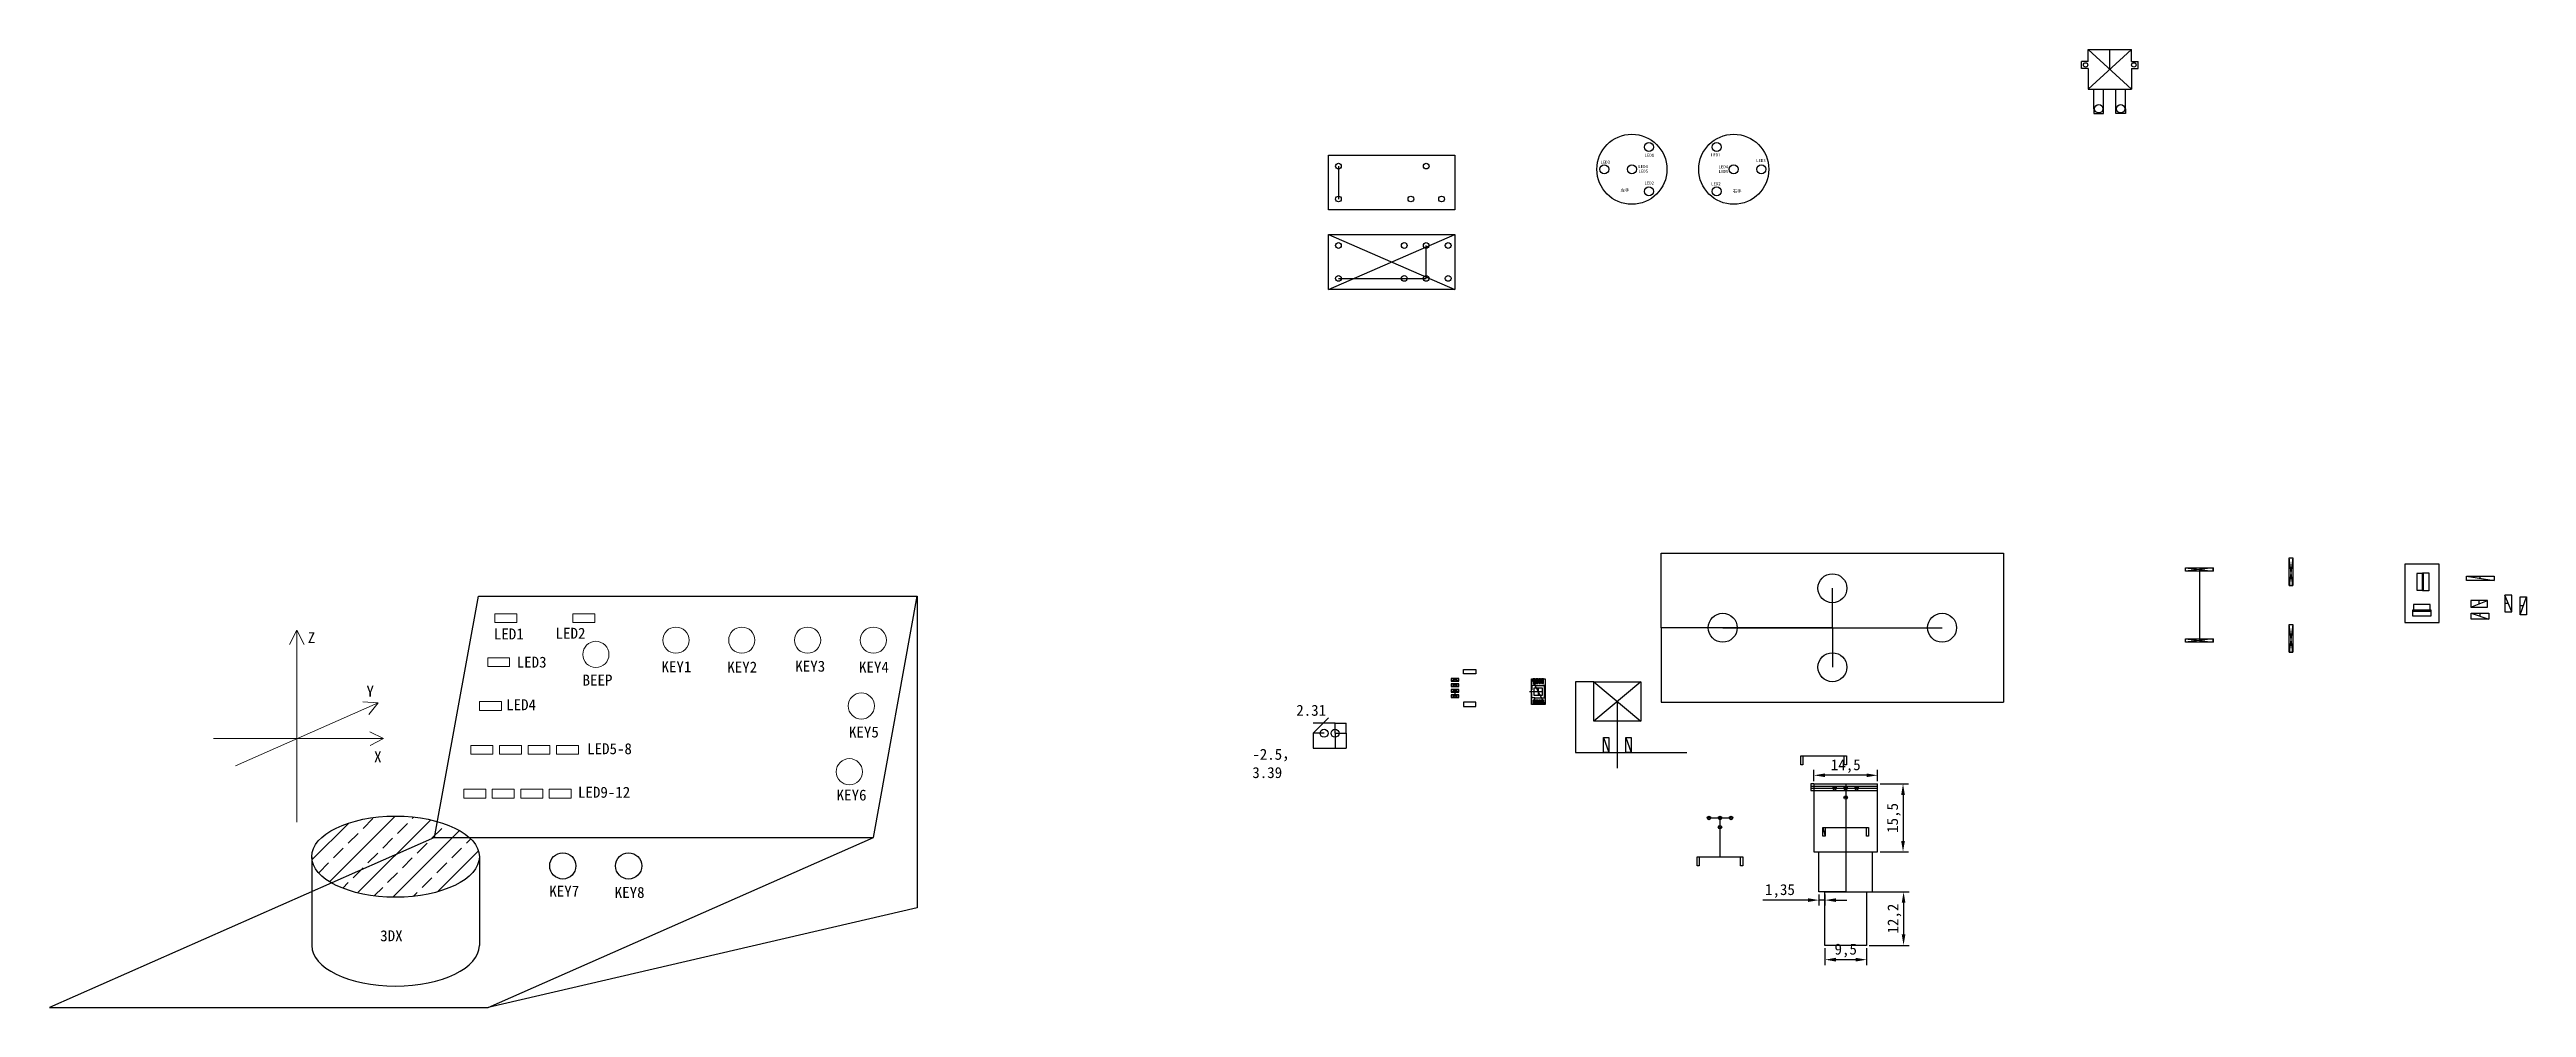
# Model space of a CAD drawing. Header units: millimetres. Extents: x 1219 to 3062, y 545 to 1428.
# Drawn here: x 1219 to 1784, y 545 to 764 of the extents above; entities outside this region: 1.
import ezdxf

# ---------------------------------------------------------------- set-up
doc = ezdxf.new("R2010")
doc.units = ezdxf.units.MM
doc.styles.get("Standard").update_dxf_attribs({"font": ''})
doc.styles.get('Standard').set_extended_font_data('SimSun')
doc.dimstyles.new('ISO-25', dxfattribs={"dimtxt": 2.5, "dimasz": 2.5, "dimexe": 1.25, "dimexo": 0.625, "dimtad": 1, "dimdec": 4, "dimtxsty": 'Standard', "dimcen": 2.5, "dimadec": 0, "dimazin": 0, "dimtfac": 1, "dimtdec": 4, "dimtmove": 0, "dimatfit": 3, "dimfxl": 1, "dimarcsym": 0})

# ---------------------------------------------------------------- blocks, each defined once
blk = doc.blocks.new('A$C2B7D0492')
for p, q in [((0.85, 0.3), (-0.85, -0.3)), ((0.85, -0.3), (-0.85, 0.3))]:
    blk.add_line(p, q)
blk.add_lwpolyline([(-0.85, -0.3), (0.85, -0.3), (0.85, 0.3), (-0.85, 0.3)], close=True)
blk = doc.blocks.new('*D9')
at = {"color": 0, "lineweight": -2, "transparency": 16777216}
for p, q in [((1636.73, 596.11), (1643.17, 596.11)), ((1641.92, 593.61), (1641.92, 583.11)), ((1636.73, 580.61), (1643.17, 580.61))]:
    blk.add_line(p, q, dxfattribs=at)
at = {"color": 0, "lineweight": -3, "transparency": 16777216}
for points in [[(1641.5, 593.61), (1642.34, 593.61), (1641.92, 596.11)], [(1641.5, 583.11), (1642.34, 583.11), (1641.92, 580.61)]]:
    blk.add_solid(points, dxfattribs=at)
at = {"layer": 'Defpoints', "color": 0, "lineweight": -3, "transparency": 16777216}
for p in [(1636.11, 596.11), (1636.11, 580.61), (1641.92, 580.61)]:
    blk.add_point(p, dxfattribs=at)
at = {"color": 0, "lineweight": -3, "transparency": 16777216, "insert": (1639.84, 588.36), "char_height": 2.5, "attachment_point": 5, "rotation": 90}
blk.add_mtext('15,5', dxfattribs=at)
blk = doc.blocks.new('*D10')
at = {"color": 0, "lineweight": -2, "transparency": 16777216}
for p, q in [((1621.61, 596.74), (1621.61, 599.33)), ((1636.11, 596.74), (1636.11, 599.33)), ((1633.61, 598.08), (1624.11, 598.08))]:
    blk.add_line(p, q, dxfattribs=at)
at = {"color": 0, "lineweight": -3, "transparency": 16777216}
for points in [[(1624.11, 598.5), (1624.11, 597.67), (1621.61, 598.08)], [(1633.61, 598.5), (1633.61, 597.67), (1636.11, 598.08)]]:
    blk.add_solid(points, dxfattribs=at)
at = {"layer": 'Defpoints', "color": 0, "lineweight": -3, "transparency": 16777216}
for p in [(1621.61, 598.08), (1621.61, 596.11), (1636.11, 596.11)]:
    blk.add_point(p, dxfattribs=at)
at = {"color": 0, "lineweight": -3, "transparency": 16777216, "insert": (1628.86, 600.17), "char_height": 2.5, "attachment_point": 5}
blk.add_mtext('14,5', dxfattribs=at)
blk = doc.blocks.new('*D11')
at = {"color": 0, "lineweight": -2, "transparency": 16777216}
for p, q in [((1622.76, 570.89), (1622.76, 568.38)), ((1624.11, 570.89), (1624.11, 568.38)), ((1620.26, 569.63), (1609.98, 569.63)), ((1624.11, 569.63), (1622.76, 569.63)), ((1626.61, 569.63), (1629.11, 569.63))]:
    blk.add_line(p, q, dxfattribs=at)
at = {"color": 0, "lineweight": -3, "transparency": 16777216}
for points in [[(1620.26, 570.04), (1620.26, 569.21), (1622.76, 569.63)], [(1626.61, 570.04), (1626.61, 569.21), (1624.11, 569.63)]]:
    blk.add_solid(points, dxfattribs=at)
at = {"layer": 'Defpoints', "color": 0, "lineweight": -3, "transparency": 16777216}
for p in [(1622.76, 571.51), (1624.11, 571.51), (1622.76, 569.63)]:
    blk.add_point(p, dxfattribs=at)
at = {"color": 0, "lineweight": -3, "transparency": 16777216, "insert": (1613.87, 571.71), "char_height": 2.5, "attachment_point": 5}
blk.add_mtext('1,35', dxfattribs=at)
blk = doc.blocks.new('*D12')
at = {"color": 0, "lineweight": -2, "transparency": 16777216}
for p, q in [((1634.23, 571.51), (1643.29, 571.51)), ((1642.04, 569.01), (1642.04, 561.81)), ((1634.23, 559.31), (1643.29, 559.31))]:
    blk.add_line(p, q, dxfattribs=at)
at = {"color": 0, "lineweight": -3, "transparency": 16777216}
for points in [[(1641.63, 569.01), (1642.46, 569.01), (1642.04, 571.51)], [(1641.63, 561.81), (1642.46, 561.81), (1642.04, 559.31)]]:
    blk.add_solid(points, dxfattribs=at)
at = {"layer": 'Defpoints', "color": 0, "lineweight": -3, "transparency": 16777216}
for p in [(1633.61, 571.51), (1633.61, 559.31), (1642.04, 559.31)]:
    blk.add_point(p, dxfattribs=at)
at = {"color": 0, "lineweight": -3, "transparency": 16777216, "insert": (1639.96, 565.41), "char_height": 2.5, "attachment_point": 5, "rotation": 90}
blk.add_mtext('12,2', dxfattribs=at)
blk = doc.blocks.new('*D13')
at = {"color": 0, "lineweight": -2, "transparency": 16777216}
for p, q in [((1624.11, 558.69), (1624.11, 554.8)), ((1626.61, 556.05), (1631.11, 556.05)), ((1633.61, 558.69), (1633.61, 554.8))]:
    blk.add_line(p, q, dxfattribs=at)
at = {"color": 0, "lineweight": -3, "transparency": 16777216}
for points in [[(1626.61, 556.47), (1626.61, 555.63), (1624.11, 556.05)], [(1631.11, 556.47), (1631.11, 555.63), (1633.61, 556.05)]]:
    blk.add_solid(points, dxfattribs=at)
at = {"layer": 'Defpoints', "color": 0, "lineweight": -3, "transparency": 16777216}
for p in [(1624.11, 559.31), (1633.61, 559.31), (1633.61, 556.05)]:
    blk.add_point(p, dxfattribs=at)
at = {"color": 0, "lineweight": -3, "transparency": 16777216, "insert": (1628.86, 558.13), "char_height": 2.5, "attachment_point": 5}
blk.add_mtext('9,5', dxfattribs=at)

msp = doc.modelspace()

# ---------------------------------------------------------------- hatches: boundary and pattern name
at = {"lineweight": 15}
h = msp.add_hatch(dxfattribs=at)
h.set_pattern_fill('ANSI33', color=256, style=0)
edge = h.paths.add_edge_path()
edge.add_ellipse((1298.31879, 579.52601), major_axis=(19.10898, 0), ratio=0.483993215, start_angle=0, end_angle=360)

# ---------------------------------------------------------------- linework, layer by layer
at = {"lineweight": -3}
for p, q in [((1684.08206, 763.54211), (1693.98206, 763.54211)), ((1684.08206, 763.54211), (1693.98206, 754.54211)), ((1684.08206, 754.54211), (1693.98206, 763.54211)), ((1684.08206, 760.84211), (1684.08206, 763.54211)), ((1689.03206, 759.04211), (1689.03206, 763.54211)), ((1693.98206, 760.84211), (1693.98206, 763.54211)), ((1684.08206, 760.84211), (1682.58206, 760.84211)), ((1682.58206, 759.24211), (1682.58206, 760.84211)), ((1684.08206, 759.24211), (1682.58206, 759.24211)), ((1684.08206, 759.24211), (1684.08206, 754.54211)), ((1693.98206, 760.84211), (1695.48206, 760.84211)), ((1693.98206, 759.24211), (1695.48206, 759.24211)), ((1693.98206, 759.24211), (1693.98206, 754.54211)), ((1695.48206, 759.24211), (1695.48206, 760.84211)), ((1684.08206, 754.54211), (1693.98206, 754.54211)), ((1685.43206, 750.04211), (1685.43206, 754.54211)), ((1687.63206, 750.04211), (1687.63206, 754.54211)), ((1690.43206, 750.04211), (1690.43206, 754.54211)), ((1692.63206, 750.04211), (1692.63206, 754.54211)), ((1685.43206, 750.04211), (1685.43206, 748.94211)), ((1685.43206, 748.94211), (1687.63206, 748.94211)), ((1687.63206, 748.94211), (1687.63206, 750.04211)), ((1690.43206, 748.94211), (1690.43206, 750.04211)), ((1692.63206, 748.94211), (1690.43206, 748.94211)), ((1692.63206, 750.04211), (1692.63206, 748.94211)), ((1510.94208, 739.46225), (1539.74208, 739.46225)), ((1510.94208, 726.96225), (1510.94208, 739.46225)), ((1513.24208, 736.96225), (1513.24208, 729.46225)), ((1539.74208, 739.46225), (1539.74208, 726.96225)), ((1539.74208, 726.96225), (1510.94208, 726.96225)), ((1510.94208, 721.36842), (1539.74208, 721.36842)), ((1510.94208, 708.86842), (1510.94208, 721.36842)), ((1510.94208, 721.36842), (1539.74208, 708.86842)), ((1510.94208, 708.86842), (1539.74208, 721.36842)), ((1533.24208, 711.36842), (1533.24208, 718.86842)), ((1539.74208, 721.36842), (1539.74208, 708.86842)), ((1513.24208, 711.36842), (1533.24208, 711.36842)), ((1539.74208, 708.86842), (1510.94208, 708.86842)), ((1586.82417, 631.72529), (1586.82417, 648.72529)), ((1586.82417, 648.72529), (1664.82417, 648.72529)), ((1664.82417, 648.72529), (1664.82417, 614.72529)), ((1706.31258, 645.41512), (1712.61258, 645.41512)), ((1706.31258, 644.61512), (1706.31258, 645.41512)), ((1706.31258, 645.41512), (1712.61258, 644.61512)), ((1712.61258, 645.41512), (1706.31258, 644.61512)), ((1712.61258, 644.61512), (1706.31258, 644.61512)), ((1709.46258, 645.01512), (1709.46258, 628.81512)), ((1712.61258, 645.41512), (1712.61258, 644.61512)), ((1712.61258, 644.61512), (1712.61258, 645.41512)), ((1729.96258, 641.38511), (1729.96258, 647.68511)), ((1729.96258, 647.68511), (1730.76258, 647.68511)), ((1730.76258, 647.68511), (1729.96258, 641.38511)), ((1730.76258, 641.38511), (1729.96258, 647.68511)), ((1730.76258, 647.68511), (1730.76258, 641.38511)), ((1760.567, 644.10078), (1759.047, 644.10078)), ((1759.047, 644.10078), (1759.047, 640.32078)), ((1760.567, 640.32078), (1760.567, 644.10078)), ((1625.82417, 631.72529), (1625.82417, 640.72529)), ((1730.76258, 641.38511), (1729.96258, 641.38511)), ((1729.96258, 641.38511), (1730.76258, 641.38511)), ((1759.047, 640.32078), (1760.567, 640.32078)), ((1780.64426, 639.15793), (1779.12426, 639.15793)), ((1779.12426, 639.15793), (1779.12426, 635.37793)), ((1780.64426, 635.37793), (1779.12426, 639.15793)), ((1780.64426, 635.37793), (1780.64426, 639.15793)), ((1729.96258, 626.14513), (1729.96258, 632.44513)), ((1729.96258, 632.44513), (1730.76258, 632.44513)), ((1730.76258, 632.44513), (1729.96258, 626.14513)), ((1730.76258, 626.14513), (1729.96258, 632.44513)), ((1730.76258, 632.44513), (1730.76258, 626.14513)), ((1762.082, 637.05578), (1758.302, 637.05578)), ((1758.302, 637.05578), (1758.302, 635.53578)), ((1758.302, 635.53578), (1762.082, 635.53578)), ((1762.082, 635.53578), (1762.082, 637.05578)), ((1775.10394, 637.92175), (1771.32394, 637.92175)), ((1771.32394, 637.92175), (1771.32394, 636.40175)), ((1771.32394, 636.40175), (1775.10394, 637.92175)), ((1771.32394, 636.40175), (1775.10394, 636.40175)), ((1773.21394, 637.16175), (1773.21394, 637.92175)), ((1775.10394, 636.40175), (1775.10394, 637.92175)), ((1779.88426, 637.26793), (1779.12426, 637.26793)), ((1779.12426, 635.37793), (1780.64426, 635.37793)), ((1625.82417, 631.72529), (1586.82417, 631.72529)), ((1586.82417, 631.72529), (1586.82417, 614.72529)), ((1600.82417, 631.72529), (1650.82417, 631.72529)), ((1625.82417, 631.72529), (1625.82417, 622.72529)), ((1706.31258, 629.21512), (1712.61258, 629.21512)), ((1706.31258, 628.41512), (1706.31258, 629.21512)), ((1706.31258, 629.21512), (1712.61258, 628.41512)), ((1712.61258, 629.21512), (1706.31258, 628.41512)), ((1712.61258, 628.41512), (1706.31258, 628.41512)), ((1712.61258, 629.21512), (1712.61258, 628.41512)), ((1712.61258, 628.41512), (1712.61258, 629.21512)), ((1730.76258, 626.14513), (1729.96258, 626.14513)), ((1729.96258, 626.14513), (1730.76258, 626.14513)), ((1557.84397, 617.14703), (1556.78502, 617.14703)), ((1557.21897, 620.09703), (1560.31897, 620.09703)), ((1557.21897, 614.19703), (1557.21897, 620.09703)), ((1560.31897, 614.19703), (1557.21897, 620.09703)), ((1557.99897, 618.53703), (1557.29897, 618.53703)), ((1557.29897, 618.53703), (1557.29897, 617.53703)), ((1557.29897, 615.75703), (1557.29897, 616.75703)), ((1557.99897, 615.75703), (1557.29897, 615.75703)), ((1557.99897, 620.05703), (1557.58897, 620.05703)), ((1557.58897, 620.05703), (1557.58897, 619.03703)), ((1557.58897, 619.03703), (1557.99897, 620.05703)), ((1557.99897, 619.03703), (1557.58897, 620.05703)), ((1557.58897, 619.03703), (1557.99897, 619.03703)), ((1557.84397, 618.01203), (1559.69397, 618.01203)), ((1557.84397, 616.28203), (1557.84397, 618.01203)), ((1559.69397, 617.14703), (1557.84397, 617.14703)), ((1559.69397, 616.28203), (1557.84397, 616.28203)), ((1557.99897, 619.03703), (1557.99897, 620.05703)), ((1557.99897, 619.03703), (1557.99897, 618.53703)), ((1557.99897, 618.53703), (1559.99897, 618.53703)), ((1557.99897, 615.25703), (1557.99897, 615.75703)), ((1557.99897, 615.75703), (1559.99897, 615.75703)), ((1558.64897, 620.05703), (1558.23897, 620.05703)), ((1558.23897, 620.05703), (1558.23897, 619.03703)), ((1558.23897, 619.03703), (1558.64897, 620.05703)), ((1558.64897, 619.03703), (1558.23897, 620.05703)), ((1558.23897, 619.03703), (1558.64897, 619.03703)), ((1558.64897, 619.03703), (1558.64897, 620.05703)), ((1558.76897, 618.01203), (1558.76897, 616.28203)), ((1559.29897, 620.05703), (1558.88897, 620.05703)), ((1558.88897, 620.05703), (1558.88897, 619.03703)), ((1558.88897, 619.03703), (1559.29897, 620.05703)), ((1559.29897, 619.03703), (1558.88897, 620.05703)), ((1558.88897, 619.03703), (1559.29897, 619.03703)), ((1559.29897, 619.03703), (1559.29897, 620.05703)), ((1559.94897, 620.05703), (1559.53897, 620.05703)), ((1559.53897, 620.05703), (1559.53897, 619.03703)), ((1559.53897, 619.03703), (1559.94897, 620.05703)), ((1559.94897, 619.03703), (1559.53897, 620.05703)), ((1559.53897, 619.03703), (1559.94897, 619.03703)), ((1559.69397, 618.01203), (1559.69397, 616.28203)), ((1559.94897, 619.03703), (1559.94897, 620.05703)), ((1560.20934, 618.54448), (1559.99897, 618.53703)), ((1559.99897, 615.75703), (1560.20934, 615.75703)), ((1560.20934, 615.75703), (1560.20934, 618.54448)), ((1560.31897, 620.09703), (1560.31897, 614.19703)), ((1571.46539, 619.40458), (1567.26553, 619.40458)), ((1567.26553, 619.40458), (1567.26553, 603.27558)), ((1571.46539, 619.40458), (1582.13339, 619.40458)), ((1571.46539, 610.38758), (1571.46539, 619.40458)), ((1571.46539, 619.40458), (1582.13339, 610.38758)), ((1582.13339, 619.40458), (1571.46539, 610.38758)), ((1582.13339, 619.40458), (1582.13339, 610.38758)), ((1560.31897, 614.19703), (1557.21897, 614.19703)), ((1557.58897, 615.25703), (1557.99897, 615.25703)), ((1557.58897, 614.23703), (1557.58897, 615.25703)), ((1557.58897, 615.25703), (1557.99897, 614.23703)), ((1557.99897, 615.25703), (1557.58897, 614.23703)), ((1557.99897, 614.23703), (1557.58897, 614.23703)), ((1557.99897, 615.25703), (1557.99897, 614.23703)), ((1558.23897, 615.25703), (1558.64897, 615.25703)), ((1558.23897, 614.23703), (1558.23897, 615.25703)), ((1558.23897, 615.25703), (1558.64897, 614.23703)), ((1558.64897, 615.25703), (1558.23897, 614.23703)), ((1558.64897, 614.23703), (1558.23897, 614.23703)), ((1558.64897, 615.25703), (1558.64897, 614.23703)), ((1558.88897, 615.25703), (1559.29897, 615.25703)), ((1558.88897, 614.23703), (1558.88897, 615.25703)), ((1558.88897, 615.25703), (1559.29897, 614.23703)), ((1559.29897, 615.25703), (1558.88897, 614.23703)), ((1559.29897, 614.23703), (1558.88897, 614.23703)), ((1559.29897, 615.25703), (1559.29897, 614.23703)), ((1559.53897, 615.25703), (1559.94897, 615.25703)), ((1559.53897, 614.23703), (1559.53897, 615.25703)), ((1559.53897, 615.25703), (1559.94897, 614.23703)), ((1559.94897, 615.25703), (1559.53897, 614.23703)), ((1559.94897, 614.23703), (1559.53897, 614.23703)), ((1559.94897, 615.25703), (1559.94897, 614.23703)), ((1582.13339, 610.38758), (1571.46539, 610.38758)), ((1576.79939, 614.89608), (1576.79939, 599.71551)), ((1586.82417, 614.72529), (1664.82417, 614.72529)), ((1573.63089, 606.70458), (1574.88789, 606.70458)), ((1573.63089, 603.27558), (1573.63089, 606.70458)), ((1573.63089, 606.70458), (1574.88789, 603.27558)), ((1574.88789, 606.70458), (1574.88789, 603.27558)), ((1578.71089, 606.70458), (1579.96789, 606.70458)), ((1578.71089, 603.27558), (1578.71089, 606.70458)), ((1578.71089, 606.70458), (1579.96789, 603.27558)), ((1579.96789, 606.70458), (1579.96789, 603.27558)), ((1567.26553, 603.27558), (1592.61833, 603.27558)), ((1574.88789, 603.27558), (1573.63089, 603.27558)), ((1574.88789, 603.27558), (1578.71089, 603.27558)), ((1579.96789, 603.27558), (1578.71089, 603.27558)), ((1618.62055, 602.5018), (1619.12055, 602.5018)), ((1618.62055, 600.5018), (1618.62055, 602.5018)), ((1619.12055, 600.5018), (1618.62055, 600.5018)), ((1619.12055, 602.5018), (1619.12055, 600.5018)), ((1619.12055, 602.5018), (1628.54055, 602.5018)), ((1628.54055, 602.5018), (1629.04055, 602.5018)), ((1628.54055, 600.5018), (1628.54055, 602.5018)), ((1629.04055, 600.5018), (1628.54055, 600.5018)), ((1629.04055, 602.5018), (1629.04055, 600.5018)), ((1621.60694, 596.11038), (1620.88605, 596.11038)), ((1620.88605, 596.11038), (1620.88605, 595.61038)), ((1620.88605, 595.61038), (1636.10694, 595.61038)), ((1620.88605, 595.61038), (1620.88605, 595.11038)), ((1620.88605, 595.11038), (1636.10694, 595.11038)), ((1620.88605, 595.11038), (1620.88605, 594.61038)), ((1620.88605, 594.61038), (1636.10694, 594.61038)), ((1621.60694, 596.11038), (1636.10694, 596.11038)), ((1621.60694, 596.11038), (1621.60694, 580.61038)), ((1625.95694, 595.11038), (1631.75694, 595.11038)), ((1626.35694, 595.11038), (1625.95694, 595.11038)), ((1626.35694, 595.11038), (1626.75694, 595.11038)), ((1628.85694, 593.01038), (1628.45694, 593.01038)), ((1628.85694, 596.11038), (1628.85694, 571.51038)), ((1628.85694, 595.11038), (1628.85694, 595.51038)), ((1628.85694, 595.51038), (1628.85694, 592.61038)), ((1628.85694, 593.01038), (1629.25694, 593.01038)), ((1628.85694, 593.01038), (1628.85694, 592.61038)), ((1631.35694, 595.11038), (1630.95694, 595.11038)), ((1631.35694, 595.11038), (1631.75694, 595.11038)), ((1636.10694, 580.61038), (1636.10694, 596.11038)), ((1597.29983, 588.3603), (1603.09983, 588.3603)), ((1597.69983, 588.3603), (1597.29983, 588.3603)), ((1597.69983, 588.3603), (1598.09983, 588.3603)), ((1600.19983, 588.3603), (1600.19983, 588.7603)), ((1600.19983, 588.7603), (1600.19983, 585.8603)), ((1602.69983, 588.3603), (1602.29983, 588.3603)), ((1602.69983, 588.3603), (1603.09983, 588.3603)), ((1628.85694, 592.61038), (1628.85694, 586.21038)), ((1600.19983, 586.2603), (1599.79983, 586.2603)), ((1600.19983, 586.2603), (1600.59983, 586.2603)), ((1600.19983, 586.2603), (1600.19983, 585.8603)), ((1600.19983, 585.8603), (1600.19983, 579.4603)), ((1623.64694, 586.21038), (1624.14694, 586.21038)), ((1623.64694, 584.21038), (1623.64694, 586.21038)), ((1623.64694, 586.21038), (1624.14694, 584.21038)), ((1624.14694, 584.21038), (1623.64694, 584.21038)), ((1624.14694, 586.21038), (1624.14694, 584.21038)), ((1624.14694, 586.21038), (1633.56694, 586.21038)), ((1633.56694, 586.21038), (1634.06694, 586.21038)), ((1633.56694, 584.21038), (1633.56694, 586.21038)), ((1634.06694, 584.21038), (1633.56694, 584.21038)), ((1634.06694, 586.21038), (1634.06694, 584.21038)), ((1594.98983, 579.4603), (1595.48983, 579.4603)), ((1594.98983, 577.4603), (1594.98983, 579.4603)), ((1595.48983, 577.4603), (1594.98983, 577.4603)), ((1595.48983, 579.4603), (1595.48983, 577.4603)), ((1595.48983, 579.4603), (1604.90983, 579.4603)), ((1604.90983, 579.4603), (1605.40983, 579.4603)), ((1604.90983, 577.4603), (1604.90983, 579.4603)), ((1605.40983, 577.4603), (1604.90983, 577.4603)), ((1605.40983, 579.4603), (1605.40983, 577.4603)), ((1621.60694, 580.61038), (1636.10694, 580.61038)), ((1622.75694, 571.51038), (1622.75694, 580.61038)), ((1634.95694, 571.51038), (1634.95694, 580.61038)), ((1628.85694, 571.51038), (1622.75694, 571.51038)), ((1624.10694, 571.51038), (1633.60694, 571.51038)), ((1624.10694, 559.31038), (1624.10694, 571.51038)), ((1628.85694, 571.51038), (1634.95694, 571.51038)), ((1633.60694, 571.51038), (1633.60694, 559.31038)), ((1633.60694, 559.31038), (1624.10694, 559.31038))]:
    msp.add_line(p, q, dxfattribs=at)
at = {"lineweight": 30}
for p, q in [((1307.23939, 583.89041), (1317.23939, 638.89041)), ((1317.23939, 638.89041), (1417.23939, 638.89041)), ((1407.23939, 583.89041), (1417.23939, 638.89041)), ((1417.23939, 638.89041), (1417.23939, 575.33756)), ((1307.23939, 583.89041), (1219.46297, 545.1509)), ((1307.23939, 583.89041), (1407.23939, 583.89041)), ((1319.46297, 545.1509), (1407.23939, 583.89041)), ((1279.20982, 579.52601), (1279.20982, 559.27371)), ((1317.42777, 579.52601), (1317.42777, 559.27371)), ((1417.23939, 575.33756), (1417.23939, 567.8305)), ((1417.23939, 567.8305), (1319.46297, 545.1509)), ((1219.46297, 545.1509), (1319.46297, 545.1509))]:
    msp.add_line(p, q, dxfattribs=at)
at = {"lineweight": 20}
for p, q in [((1320.96939, 634.89041), (1320.96939, 632.89041)), ((1320.96939, 632.89041), (1325.96939, 632.89041)), ((1325.96939, 632.89041), (1325.96939, 634.89041)), ((1338.73939, 634.89041), (1338.73939, 632.89041)), ((1338.73939, 632.89041), (1343.73939, 632.89041)), ((1343.73939, 632.89041), (1343.73939, 634.89041)), ((1275.84225, 631.14655), (1274.18896, 627.92086)), ((1275.84225, 606.43801), (1275.84225, 631.14655)), ((1275.84225, 631.14655), (1277.49524, 627.92144)), ((1319.33544, 624.89041), (1319.33544, 622.89041)), ((1319.33544, 622.89041), (1324.33544, 622.89041)), ((1324.33544, 622.89041), (1324.33544, 624.89041)), ((1261.87314, 600.27284), (1294.38417, 614.62136)), ((1294.38417, 614.62136), (1290.84375, 614.81538)), ((1294.38417, 614.62136), (1292.21861, 611.93402)), ((1317.47042, 614.89041), (1317.47042, 612.89041)), ((1317.47042, 612.89041), (1322.47042, 612.89041)), ((1322.47042, 612.89041), (1322.47042, 614.89041)), ((1256.80315, 606.43801), (1275.84225, 606.43801)), ((1275.84225, 587.42431), (1275.84225, 606.43801)), ((1275.84225, 606.43801), (1295.55497, 606.43801)), ((1295.55497, 606.43801), (1292.48029, 608.0139)), ((1295.55497, 606.43801), (1292.5328, 604.88903)), ((1315.52445, 604.89041), (1315.52445, 602.89041)), ((1320.52445, 602.89041), (1320.52445, 604.89041)), ((1322.02445, 604.89041), (1322.02445, 602.89041)), ((1327.02445, 602.89041), (1327.02445, 604.89041)), ((1328.52445, 604.89041), (1328.52445, 602.89041)), ((1333.52445, 602.89041), (1333.52445, 604.89041)), ((1335.02445, 604.89041), (1335.02445, 602.89041)), ((1340.02445, 602.89041), (1340.02445, 604.89041)), ((1315.52445, 602.89041), (1320.52445, 602.89041)), ((1322.02445, 602.89041), (1327.02445, 602.89041)), ((1328.52445, 602.89041), (1333.52445, 602.89041)), ((1335.02445, 602.89041), (1340.02445, 602.89041)), ((1313.8727, 594.89041), (1313.8727, 592.89041)), ((1313.8727, 592.89041), (1318.8727, 592.89041)), ((1318.8727, 592.89041), (1318.8727, 594.89041)), ((1320.3727, 594.89041), (1320.3727, 592.89041)), ((1320.3727, 592.89041), (1325.3727, 592.89041)), ((1325.3727, 592.89041), (1325.3727, 594.89041)), ((1326.8727, 594.89041), (1326.8727, 592.89041)), ((1326.8727, 592.89041), (1331.8727, 592.89041)), ((1331.8727, 592.89041), (1331.8727, 594.89041)), ((1333.3727, 594.89041), (1333.3727, 592.89041)), ((1333.3727, 592.89041), (1338.3727, 592.89041)), ((1338.3727, 592.89041), (1338.3727, 594.89041))]:
    msp.add_line(p, q, dxfattribs=at)
for p, q in [((1541.74978, 622.21022), (1544.54978, 622.21022)), ((1541.74978, 621.21022), (1541.74978, 622.21022)), ((1544.54978, 621.21022), (1541.74978, 621.21022)), ((1544.54978, 622.21022), (1544.54978, 621.21022)), ((1540.64978, 620.16022), (1538.94978, 619.56022)), ((1540.64978, 619.56022), (1538.94978, 620.16022)), ((1540.64978, 618.91022), (1538.94978, 618.31022)), ((1540.64978, 618.31022), (1538.94978, 618.91022)), ((1539.79978, 617.36022), (1539.79978, 616.11022)), ((1507.47053, 607.66778), (1511.00606, 611.20331)), ((1512.47053, 609.97778), (1507.47053, 609.97778)), ((1512.47053, 607.66778), (1512.47053, 609.97778)), ((1512.47053, 609.97778), (1514.97053, 609.97778)), ((1514.97053, 607.66778), (1514.97053, 609.97778)), ((1544.54978, 614.76022), (1541.74978, 614.76022)), ((1541.74978, 614.76022), (1541.74978, 613.76022)), ((1541.74978, 613.76022), (1544.54978, 613.76022)), ((1544.54978, 613.76022), (1544.54978, 614.76022)), ((1509.97053, 607.66778), (1507.47053, 607.66778)), ((1507.47053, 607.66778), (1507.47053, 604.27778)), ((1507.47053, 604.27778), (1514.97053, 604.27778)), ((1512.47053, 607.66778), (1512.47053, 604.27778)), ((1512.47053, 607.66778), (1514.97053, 607.66778)), ((1514.97053, 607.66778), (1514.97053, 604.27778))]:
    msp.add_line(p, q)
at = {"lineweight": -3}
for points in [[(1756.302, 632.92578), (1764.082, 632.92578), (1764.082, 646.23578), (1756.302, 646.23578), (1756.302, 632.92578)], [(1760.307, 640.16578), (1760.307, 644.25578), (1761.737, 644.25578), (1761.737, 640.16578), (1760.307, 640.16578)], [(1770.32508, 643.46865), (1776.67508, 643.46865), (1776.67508, 642.46865), (1770.32508, 642.46865), (1770.32508, 643.46865)], [(1770.32508, 643.46865), (1776.67508, 642.46865)], [(1773.50008, 642.96865), (1773.50008, 643.46865)], [(1782.58614, 634.67598), (1782.58614, 638.76598), (1784.01614, 638.76598), (1784.01614, 634.67598), (1782.58614, 634.67598)], [(1782.58614, 634.67598), (1784.01614, 638.76598)], [(1758.147, 635.79578), (1762.237, 635.79578), (1762.237, 634.36578), (1758.147, 634.36578), (1758.147, 635.79578)], [(1771.38224, 635.08205), (1775.47224, 635.08205), (1775.47224, 633.65205), (1771.38224, 633.65205), (1771.38224, 635.08205)], [(1771.38224, 635.08205), (1775.47224, 633.65205)], [(1773.42724, 634.36705), (1773.42724, 635.08205)], [(1783.30114, 636.72098), (1782.58614, 636.72098)]]:
    msp.add_lwpolyline(points, dxfattribs=at)
at = {"lineweight": 20}
for points in [[(1320.96939, 634.89041), (1325.96939, 634.89041), (1325.96939, 634.89041), (1320.96939, 634.89041)], [(1338.73939, 634.89041), (1343.73939, 634.89041), (1343.73939, 634.89041), (1338.73939, 634.89041)], [(1319.33544, 624.89041), (1324.33544, 624.89041), (1324.33544, 624.89041), (1319.33544, 624.89041)], [(1317.47042, 614.89041), (1322.47042, 614.89041), (1322.47042, 614.89041), (1317.47042, 614.89041)], [(1315.52445, 604.89041), (1320.52445, 604.89041), (1320.52445, 604.89041), (1315.52445, 604.89041)], [(1322.02445, 604.89041), (1327.02445, 604.89041), (1327.02445, 604.89041), (1322.02445, 604.89041)], [(1328.52445, 604.89041), (1333.52445, 604.89041), (1333.52445, 604.89041), (1328.52445, 604.89041)], [(1335.02445, 604.89041), (1340.02445, 604.89041), (1340.02445, 604.89041), (1335.02445, 604.89041)], [(1313.8727, 594.89041), (1318.8727, 594.89041), (1318.8727, 594.89041), (1313.8727, 594.89041)], [(1320.3727, 594.89041), (1325.3727, 594.89041), (1325.3727, 594.89041), (1320.3727, 594.89041)], [(1326.8727, 594.89041), (1331.8727, 594.89041), (1331.8727, 594.89041), (1326.8727, 594.89041)], [(1333.3727, 594.89041), (1338.3727, 594.89041), (1338.3727, 594.89041), (1333.3727, 594.89041)]]:
    msp.add_lwpolyline(points, close=True, dxfattribs=at)
for points in [[(1538.94978, 619.56022), (1540.64978, 619.56022), (1540.64978, 620.16022), (1538.94978, 620.16022)], [(1538.94978, 618.31022), (1540.64978, 618.31022), (1540.64978, 618.91022), (1538.94978, 618.91022)]]:
    msp.add_lwpolyline(points, close=True)
at = {"lineweight": -3}
for centre, radius in [((3061.47993, 1427.24398), 0.65), ((1683.53206, 760.04211), 0.5), ((1694.53206, 760.04211), 0.5), ((1686.53206, 750.04211), 0.95), ((1691.53206, 750.04211), 0.95), ((1580.11841, 736.23633), 7.98531), ((1584.00124, 741.31754), 1.02382), ((1603.33411, 736.23633), 7.98531), ((1599.45128, 741.31754), 1.02382), ((1513.24208, 736.96225), 0.65), ((1533.24208, 736.96225), 0.65), ((1573.81065, 736.23633), 1.02382), ((1580.11841, 736.23633), 1.02382), ((1603.33411, 736.23633), 1.02382), ((1609.64188, 736.23633), 1.02382), ((1513.24208, 729.46225), 0.65), ((1529.74208, 729.46225), 0.65), ((1536.74208, 729.46225), 0.65), ((1584.00124, 731.21291), 1.02382), ((1599.45128, 731.21291), 1.02382), ((1513.24208, 718.86842), 0.65), ((1528.24208, 718.86842), 0.65), ((1533.24208, 718.86842), 0.65), ((1538.24208, 718.86842), 0.65), ((1513.24208, 711.36842), 0.65), ((1528.24208, 711.36842), 0.65), ((1533.24208, 711.36842), 0.65), ((1538.24208, 711.36842), 0.65), ((1625.82417, 640.72529), 3.3), ((1600.82417, 631.72529), 3.3), ((1650.82417, 631.72529), 3.3), ((1625.82417, 622.72529), 3.3), ((1626.35694, 595.11038), 0.4), ((1628.85694, 595.11038), 0.4), ((1628.85694, 593.01038), 0.4), ((1631.35694, 595.11038), 0.4), ((1597.69983, 588.3603), 0.4), ((1600.19983, 588.3603), 0.4), ((1602.69983, 588.3603), 0.4), ((1600.19983, 586.2603), 0.4)]:
    msp.add_circle(centre, radius, dxfattribs=at)
at = {"lineweight": 20}
for centre in [(1343.98939, 625.64041), (1362.23939, 628.89041), (1377.23939, 628.89041), (1392.23939, 628.89041), (1407.23939, 628.89041), (1404.4939, 613.89041), (1401.76662, 598.89041)]:
    msp.add_circle(centre, 2.98455, dxfattribs=at)
for centre in [(1509.97053, 607.66778), (1512.47053, 607.66778)]:
    msp.add_circle(centre, 0.9)
at = {"lineweight": 30}
for centre in [(1336.44865, 577.42375), (1351.44865, 577.42375)]:
    msp.add_circle(centre, 2.98455, dxfattribs=at)
msp.add_ellipse((1298.31879, 579.52601), major_axis=(19.10898, 0), ratio=0.483993215, dxfattribs=at)
msp.add_ellipse((1298.31879, 559.27371), major_axis=(19.10898, 0), ratio=0.483993215, start_param=3.141592654, end_param=6.283185307, dxfattribs=at)

# ---------------------------------------------------------------- block references
for p in [(1539.79978, 617.36022), (1539.79978, 616.11022)]:
    msp.add_blockref('A$C2B7D0492', p)

# ---------------------------------------------------------------- texts
at = {"lineweight": -3, "char_height": 0.7, "attachment_point": 1}
for s, insert in [('LED1', (1582.99251, 739.80641)), ('LED1', (1598.13179, 739.8549)), ('LED3', (1572.93756, 738.21902)), ('LED4', (1581.5773, 737.21549)), ('LED5', (1581.60436, 736.16095)), ('LED4', (1599.87779, 737.15212)), ('LED5', (1599.90484, 736.09758)), ('LED3', (1608.41899, 738.57519)), ('左手', (1577.54007, 731.8146)), ('LED2', (1582.97846, 733.45637)), ('LED2', (1598.17448, 733.28574)), ('右手', (1603.13972, 731.62518))]:
    msp.add_mtext_dynamic_manual_height_columns(s, width=6.9150417, gutter_width=12.5, heights=[0], dxfattribs=dict(at, insert=insert))
at = {"lineweight": 20, "char_height": 2.5, "attachment_point": 1}
for s, insert in [('Z', (1278.31956, 630.70538)), ('LED1', (1320.73753, 631.54903)), ('LED2', (1334.80983, 631.7121)), ('LED3', (1325.9431, 625.13202)), ('BEEP', (1340.96261, 621.03299)), ('KEY1', (1358.94367, 624.083)), ('KEY2', (1373.94499, 624.00745)), ('KEY3', (1389.44779, 624.20505)), ('KEY4', (1403.96817, 624.00758)), ('Y', (1291.69607, 618.50478)), ('LED4', (1323.53821, 615.42366)), ('LED5-8', (1341.9949, 605.39165)), ('KEY5', (1401.67646, 609.19633)), ('X', (1293.43122, 603.53144)), ('LED9-12', (1339.91127, 595.46748)), ('KEY6', (1398.8736, 594.83844))]:
    msp.add_mtext_dynamic_manual_height_columns(s, width=6.0452199, gutter_width=12.5, heights=[0], dxfattribs=dict(at, insert=insert))
at = {"char_height": 2.5, "attachment_point": 1}
for s, width, insert in [('2.31', 4.7436988, (1503.6238, 614.15164)), ('-2.5，3.39', 4.7829054, (1493.60559, 604.11924))]:
    msp.add_mtext_dynamic_manual_height_columns(s, width=width, gutter_width=12.5, heights=[0], dxfattribs=dict(at, insert=insert))
at = {"lineweight": 30, "char_height": 2.5, "attachment_point": 1}
for s, insert in [('KEY7', (1333.37768, 572.92166)), ('KEY8', (1348.28177, 572.62496)), ('3DX', (1294.83607, 562.7547))]:
    msp.add_mtext_dynamic_manual_height_columns(s, width=6.0452199, gutter_width=12.5, heights=[0], dxfattribs=dict(at, insert=insert))

# ---------------------------------------------------------------- dimensions: what is measured, and where the dimension line sits
at = {"lineweight": -3}
for base, p1, p2, picture, middle in [((1621.60694, 598.08219), (1636.10694, 596.11038), (1621.60694, 596.11038), '*D10', (1628.85694, 600.16668)), ((1622.75694, 569.6282), (1624.10694, 571.51038), (1622.75694, 571.51038), '*D11', (1613.87077, 571.7127)), ((1633.60694, 556.05027), (1624.10694, 559.31038), (1633.60694, 559.31038), '*D13', (1628.85694, 558.13476))]:
    dim = msp.add_linear_dim(base=base, p1=p1, p2=p2, dimstyle='ISO-25', dxfattribs=at)
    dim.commit()
    dim.dimension.update_dxf_attribs({"geometry": picture, "text_midpoint": middle})
for base, p1, p2, picture, middle in [((1641.92068, 580.61038), (1636.10694, 596.11038), (1636.10694, 580.61038), '*D9', (1639.83619, 588.36038)), ((1642.04298, 559.31038), (1633.60694, 571.51038), (1633.60694, 559.31038), '*D12', (1639.95848, 565.41038))]:
    dim = msp.add_linear_dim(base=base, p1=p1, p2=p2, angle=90, dimstyle='ISO-25', dxfattribs=at)
    dim.commit()
    dim.dimension.update_dxf_attribs({"geometry": picture, "text_midpoint": middle})

doc.saveas('drawing.dxf')
